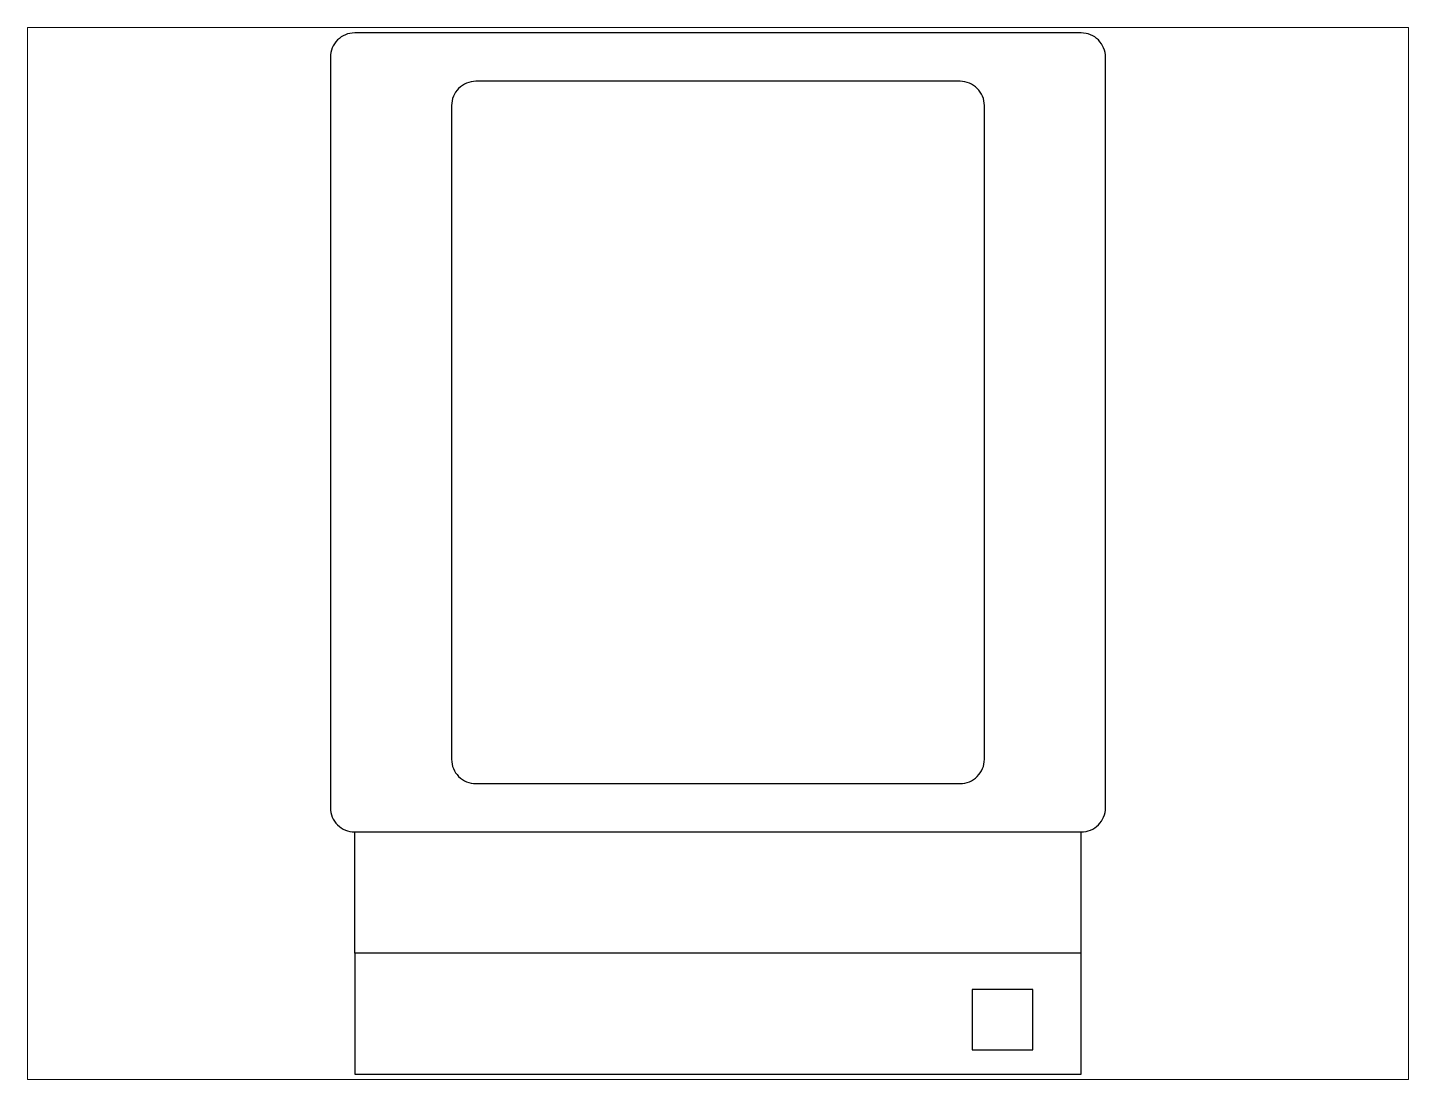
# Paper-space layout 'Layout1' of a CAD drawing. Header units: millimetres. Extents: x 1.05 to 9.45, y 0.8 to 7.2.
# The model-space entities are those that its viewports show. They can reach past a viewport. Long polylines and large blocks are cut down to what shows.
import ezdxf

# ---------------------------------------------------------------- set-up
doc = ezdxf.new("R2010")
doc.units = ezdxf.units.MM
doc.header["$MEASUREMENT"] = 0

# ---------------------------------------------------------------- blocks, each defined once
blk = doc.blocks.new('DATORTERMINAL_F')
for p, q in [((0, 50), (0, 100)), ((300, 50), (300, 100)), ((300, 50), (0, 50)), ((0, 50), (0, 0)), ((300, 0), (300, 50)), ((255, 35), (255, 10)), ((280, 35), (255, 35)), ((280, 10), (280, 35)), ((255, 10), (280, 10)), ((0, 0), (300, 0))]:
    blk.add_line(p, q)
blk.add_lwpolyline([(-10, 275), (-10, 110, 0.414214), (0, 100), (300, 100, 0.414214), (310, 110), (310, 420, 0.414214), (300, 430), (0, 430, 0.414214), (-10, 420)], format="xyb", close=True)
blk.add_lwpolyline([(40, 270), (40, 130, 0.414214), (50, 120), (250, 120, 0.414214), (260, 130), (260, 400, 0.414214), (250, 410), (50, 410, 0.414214), (40, 400), (40, 270)], format="xyb")

msp = doc.modelspace()

# ---------------------------------------------------------------- block references
msp.add_blockref('DATORTERMINAL_F', (0, 0))

psp = doc.layouts.get("Layout1")

# ---------------------------------------------------------------- viewports
at = {"layer": '0'}
psp.add_viewport(center=(5.25, 4), size=(8.4, 6.4), view_center_point=(150.0095, 214.9981), view_height=434.374517, dxfattribs=at)

doc.saveas('drawing.dxf')
